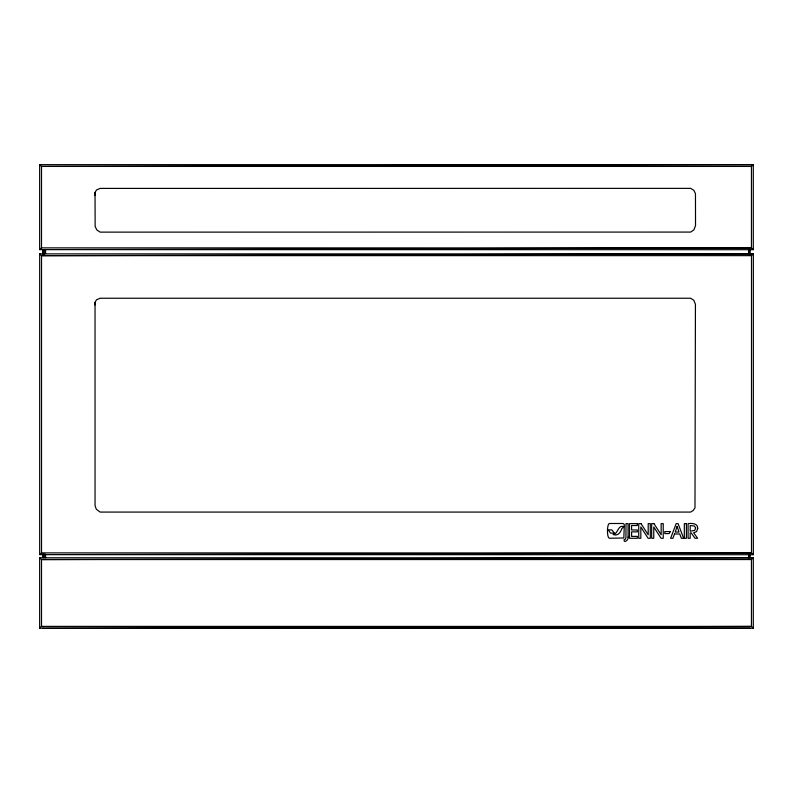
<?xml version="1.0" encoding="UTF-8"?>
<svg xmlns="http://www.w3.org/2000/svg" width="793" height="793" viewBox="0 0 793 793"><rect width="100%" height="100%" fill="white"/><g stroke="black" fill="none" stroke-linecap="round" stroke-linejoin="round"><path stroke-width="1.19" d="M39.65 164.657L41.504 166.421L753.3 164.657L751.447 166.421L751.447 247.931L41.504 247.872L39.65 249.636L39.65 164.657L753.3 164.657L753.3 249.696L39.65 249.636L751.447 247.931L753.3 249.696M39.67 253.879L41.523 255.643L753.35 253.879L751.496 255.643L751.496 552.949L41.523 552.89L39.67 554.654L39.67 253.879L753.35 253.879L753.35 554.713L39.67 554.654L751.496 552.949L753.35 554.713M39.65 557.786L41.504 559.551L753.3 557.786L751.447 559.551L751.447 626.44L41.504 626.381L39.65 628.145L39.65 557.786L753.3 557.786L753.3 628.205L39.65 628.145L751.447 626.44L753.3 628.205M613.356 534.532C618.322 533.709 617.777 524.084 624.24 526.79L623.833 537.991L609.272 538.249C606.843 537.525 606.873 524.401 609.282 523.499L623.169 523.499C625.994 524.887 623.348 527.365 621.781 528.673C620.612 532.39 617.886 536.514 613.148 534.541M751.447 166.421L41.504 166.421L41.504 247.872M751.496 255.643L41.523 255.643L41.523 552.89M751.447 559.551L41.504 559.551L41.504 626.381M42.802 628.205L44.279 628.205M45.558 628.343L750.059 628.205M95.041 195.167L95.14 226.441L96.815 229.93L100.116 232.131L690.713 232.081L693.915 229.851L695.53 225.618L695.461 193.651L693.885 190.36L690.713 188.367L100.116 188.407L96.429 190.033L94.932 192.808A5.125 5.125 0 0 0 95.041 195.167L95.041 192.431M750.059 249.597L750.059 254.543M750.059 555.209L750.059 557.677M749.524 249.597L749.524 254.543M749.524 555.209L749.524 557.677M748.582 249.597L748.582 254.543M748.582 554.148L748.582 557.856M95.041 302.252L95.051 505.627L96.33 509.255L100.116 512.08L690.614 512.08L693.28 510.424L694.985 507.857L695.431 304.254L693.786 300.23L690.614 298.237L100.116 298.237L96.429 299.863L94.942 302.639A5.125 5.125 0 0 0 95.041 304.988M45.558 249.924L45.558 253.641M45.558 554.148L45.558 557.856M44.279 249.597L44.279 254.543M44.279 553.97L44.279 557.677M43.337 249.597L43.337 254.543M43.337 553.97L43.337 557.677M42.802 249.597L42.802 254.543M42.802 553.97L42.802 557.677M695.61 527.831L694.747 530.408L690.178 531.201L690.178 525.541L694.371 526.007L695.61 527.831M628.086 537.188C629.087 539.746 623.377 543.909 624.121 539.646L625.37 539.181L625.945 537.892L625.994 523.638L628.086 523.638L628.086 537.188M697.731 528.445L696.551 531.607L693.597 532.807L697.642 538.278L695.015 538.278L691.129 532.807L690.178 532.807L690.178 538.278L688.086 538.278L688.086 523.638C691.655 523.093 698.137 523.301 697.731 528.445M677.113 526.433L675.24 532.063L679.016 532.063L677.113 526.433M674.496 533.967L672.88 538.278L670.63 538.278L676.171 523.638L678.084 523.638L683.625 538.278L681.356 538.278L679.74 533.967L674.496 533.967M670.323 531.588L669.123 533.59L664.792 533.59L664.792 531.588L670.323 531.588M614.397 533.223L610.56 533.104L608.201 529.863L611.839 529.863L614.397 533.223M637.344 523.638L629.493 523.638L629.493 538.278L637.344 538.278L637.344 536.375L631.585 536.375L631.585 531.865L637.344 531.865L637.344 529.962L631.585 529.962L631.585 525.541L637.344 525.541L637.344 523.638M641.022 523.638L638.732 523.638L638.732 538.278L640.823 538.278L640.823 526.968L648.119 538.278L650.3 538.278L650.3 523.638L648.198 523.638L648.198 534.779L641.022 523.638M653.957 523.638L651.668 523.638L651.668 538.278L653.759 538.278L653.759 526.968L661.065 538.278L663.235 538.278L663.235 523.638L661.144 523.638L661.144 534.779L653.957 523.638M686.421 523.638L684.329 523.638L684.329 538.278L686.421 538.278L686.421 523.638"/></g></svg>
